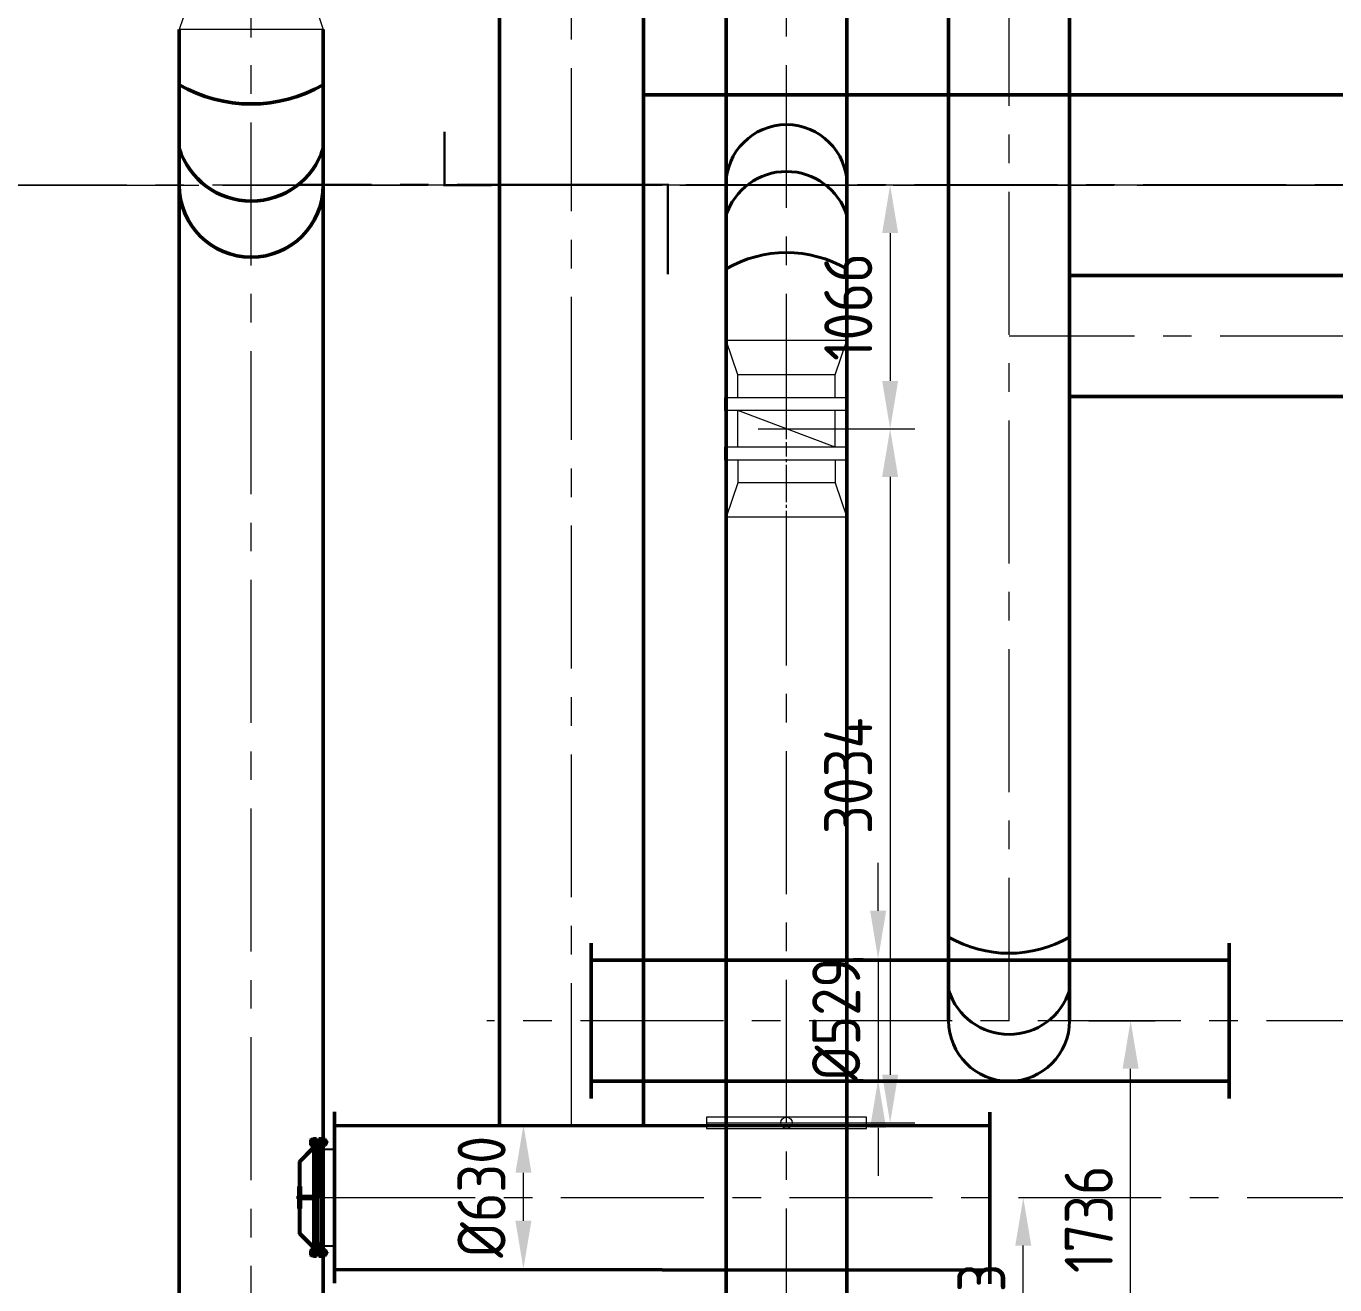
# Model space of a CAD drawing. Header units: millimetres. Extents: x 188205 to 604756, y -401673 to 15123.
# Drawn here: x 347840 to 353562, y -68161 to -62658 of the extents above; entities that cross this region are included whole.
import ezdxf

# ---------------------------------------------------------------- set-up
doc = ezdxf.new("R2010")
doc.units = ezdxf.units.MM
doc.header["$LTSCALE"] = 500
for name, pattern in [('CENTER', [2, 1.25, -0.25, 0.25, -0.25]), ('CONTINOUS', [0]), ('PHANTOM2', [1.25, 0.625, -0.125, 0.125, -0.125, 0.125, -0.125])]:
    doc.linetypes.add(name, pattern=pattern)
for name, color, linetype, lineweight in [('2D', 4, 'PHANTOM2', 20), ('air-smoke', 5, 'Continuous', 50), ('gas', 2, 'Continuous', 50), ('gas-smoke', 6, 'Continuous', 50), ('SHI', 7, 'Continuous', 40), ('WEN', 3, 'Continuous', 20), ('ZHONG', 1, 'CENTER', 20), ('中心线', 1, 'CENTER', 18)]:
    doc.layers.add(name, color=color, linetype=linetype, lineweight=lineweight)
doc.layers.add('air', color=7, linetype='Continuous', lineweight=50, true_color=0x77bec0)
doc.layers.add('HAN', color=9, linetype='Continuous')
doc.layers.add('X1', color=4, linetype='Continuous')
doc.styles.add('GB', font='gbenor.shx', dxfattribs={"bigfont": 'gbcbig.shx'})
doc.dimstyles.new('ISO-60', dxfattribs={"dimscale": 60, "dimtxt": 3.5, "dimasz": 3.5, "dimexe": 1.8, "dimexo": 1.25, "dimgap": 1.3, "dimtad": 1, "dimrnd": 1, "dimdsep": 46, "dimtxsty": 'GB', "dimcen": 0, "dimclrd": 3, "dimclre": 3, "dimclrt": 256, "dimadec": 0, "dimazin": 0, "dimtfac": 1, "dimtix": 1, "dimtmove": 0, "dimatfit": 3, "dimldrblk": 'DOTSMALL', "dimfxl": 0, "dimlwd": 20, "dimlwe": 20, "dimarcsym": 0})
pattern_1 = [(45, (-4402.3579, -2894.9538), (-0.71178518, 0.71178518), [])]
pattern_2 = [(45, (-4402.3579, -2812.4112), (-0.71178518, 0.71178518), [])]
pattern_3 = [(45, (204.382, -1206.0965), (-3.558926, 3.558926), [])]
pattern_4 = [(45, (204.3822, -1206.0965), (-0.7117852, 0.7117852), [])]

# ---------------------------------------------------------------- blocks, each defined once
blk = doc.blocks.new('防爆膜-DN400')
at = {"layer": 'WEN'}
h = blk.add_hatch(dxfattribs=at)
h.set_pattern_fill('ANSI31', color=256, scale=8.05293, style=0)
h.set_pattern_definition(pattern_1)
h.paths.add_polyline_path([(-75.7, -40.6), (-76.5, -40.6), (-76.5, -135), (-75.7, -135)])
h = blk.add_hatch(dxfattribs=at)
h.set_pattern_fill('ANSI31', color=256, scale=8.05293, style=0)
h.set_pattern_definition(pattern_1)
h.paths.add_polyline_path([(-75.7, -135), (-76.5, -135), (-76.5, -209), (-75.7, -209)])
at = {"layer": 'X1'}
h = blk.add_hatch(dxfattribs=at)
h.set_pattern_fill('ANSI31', color=256, scale=40.26465, style=0)
h.set_pattern_definition(pattern_3)
h.paths.add_polyline_path([(-55.6, 255.5), (-55.6, 256.5), (-55.6, 257.7), (-69.3, 257.7), (-69.3, 250.8), (-55.6, 250.8)])
h.paths.add_polyline_path([(-79, 257.7), (-92.7, 257.7), (-92.7, 250.8), (-79, 250.8)])
h.paths.add_polyline_path([(-79, 231.1), (-79, 232.3), (-92.7, 232.3), (-92.7, 226.7), (-92.7, 214.2), (-76.5, 214.2), (-76.5, 228.7)])
h.paths.add_polyline_path([(-55.6, 232.3), (-69.3, 232.3), (-69.3, 231.3, -0.198912), (-69.4, 231), (-71.7, 228.7), (-71.7, 214.2), (-55.6, 214.2)])
h = blk.add_hatch(dxfattribs=at)
h.set_pattern_fill('ANSI31', color=256, scale=8.05293, angle=90, style=0)
h.set_pattern_definition([(135, (204.3822, -1206.0965), (-0.7117852, -0.7117852), [])])
h.paths.add_polyline_path([(-75.7, 228.7), (-76.5, 228.7), (-76.5, 193.5), (-75.7, 193.5)])
h = blk.add_hatch(dxfattribs=at)
h.set_pattern_fill('ANSI31', color=256, scale=8.05293, angle=90, style=0)
h.set_pattern_definition([(135, (204.3822, -1200.7151), (-0.7117852, -0.7117852), [])])
h.paths.add_polyline_path([(-75.7, 193.4), (-76.5, 193.4), (-76.5, 193), (-76.5, 134.8), (-75.7, 134.8)])
at = {"layer": 'X1', "ltscale": 0.5}
h = blk.add_hatch(dxfattribs=at)
h.set_pattern_fill('ANSI37', color=256, scale=16.10586, style=0)
h.set_pattern_definition([(45, (204.3822, -1206.0965), (-1.4235704, 1.4235704), []), (135, (204.3822, -1206.0965), (-1.4235704, -1.4235704), [])])
h.paths.add_polyline_path([(-71.7, 228.7), (-75.7, 228.7), (-75.7, 214.2), (-71.7, 214.2)])
at = {"layer": 'X1'}
h = blk.add_hatch(dxfattribs=at)
h.set_pattern_fill('ANSI31', color=256, scale=8.05293, style=0)
h.set_pattern_definition([(315, (-4402.3579, 2894.9538), (-0.71178518, -0.71178518), [])])
h.paths.add_polyline_path([(-75.7, 40.6), (-76.5, 40.6), (-76.5, 135), (-75.7, 135)])
h = blk.add_hatch(dxfattribs=at)
h.set_pattern_fill('ANSI31', color=256, scale=24.15879, style=0)
h.set_pattern_definition([(45, (-2178.5933, -2894.9538), (-2.1353555, 2.1353555), [])])
h.paths.add_polyline_path([(-152.2, 44.9), (-157.1, 47.9), (-157.1, 20.8), (-152.2, 18.4)])
h.paths.add_polyline_path([(-147.4, 41.8), (-152.2, 44.9), (-152.2, 18.4), (-147.4, 16)])
h.paths.add_polyline_path([(-152.2, 18.4), (-157.1, 20.8), (-157.1, 6.4), (-152.2, 6.4)])
h.paths.add_polyline_path([(-147.4, 16), (-152.2, 18.4), (-152.2, 6.4), (-147.4, 6.4)])
h.paths.add_polyline_path([(-147.4, 48.3), (-152.2, 48.3), (-152.2, 44.9), (-147.4, 41.8)])
h.paths.add_polyline_path([(-152.2, 48.3), (-157.1, 48.3), (-157.1, 47.9), (-152.2, 44.9)])
h.paths.add_polyline_path([(-152.2, -6.4), (-157.1, -6.4), (-157.1, -48.3), (-152.2, -48.3)])
h.paths.add_polyline_path([(-147.4, -6.4), (-152.2, -6.4), (-152.2, -48.3), (-147.4, -48.3)])
h = blk.add_hatch(dxfattribs=at)
h.set_pattern_fill('ANSI31', color=256, scale=8.05293, style=0)
h.set_pattern_definition(pattern_4)
h.paths.add_polyline_path([(-75.7, 40.4), (-76.5, 40.4), (-76.5, 0), (-75.7, 0)])
h = blk.add_hatch(dxfattribs=at)
h.set_pattern_fill('ANSI31', color=256, scale=8.05293, style=0)
h.set_pattern_definition(pattern_4)
h.paths.add_polyline_path([(-75.7, 0), (-76.5, 0), (-76.5, -40.6), (-75.7, -40.6)])
at = {"layer": 'X1', "ltscale": 0.5}
h = blk.add_hatch(dxfattribs=at)
h.set_pattern_fill('ANSI31', color=256, scale=8.05293, style=0)
h.set_pattern_definition(pattern_2)
h.paths.add_polyline_path([(-75.7, -126.5), (-76.5, -126.5), (-76.5, -187.8), (-75.7, -187.8)])
h = blk.add_hatch(dxfattribs=at)
h.set_pattern_fill('ANSI31', color=256, scale=40.26465, style=0)
h.set_pattern_definition(pattern_3)
h.paths.add_polyline_path([(-92.7, -232.3), (-79, -232.3), (-79, -231.1), (-76.5, -228.7), (-76.5, -214.2), (-92.7, -214.2)])
h.paths.add_polyline_path([(-92.7, -250.8), (-92.7, -256.5), (-92.7, -257.7), (-79, -257.7), (-79, -250.8)])
at = {"layer": 'X1'}
h = blk.add_hatch(dxfattribs=at)
h.set_pattern_fill('ANSI31', color=256, scale=8.05293, style=0)
h.set_pattern_definition(pattern_2)
h.paths.add_polyline_path([(-75.7, -187.6), (-76.5, -187.6), (-76.5, -229.5), (-75.7, -229.5)])
at = {"layer": 'X1', "ltscale": 0.5}
h = blk.add_hatch(dxfattribs=at)
h.set_pattern_fill('ANSI31', color=256, scale=40.26465, style=0)
h.set_pattern_definition(pattern_3)
h.paths.add_polyline_path([(-71.7, -228.7), (-69.4, -231, -0.198912), (-69.3, -231.3), (-69.3, -232.3), (-55.6, -232.3), (-55.6, -226.7), (-55.6, -214.2), (-71.7, -214.2)])
h.paths.add_polyline_path([(-55.6, -257.7), (-55.6, -250.8), (-69.3, -250.8), (-69.3, -257.7)])
at = {"layer": '2D'}
for p, q in [((-61.2, 0), (-61.2, 214.2)), ((-61.2, 213), (0, 213)), ((-61.2, 209.8), (0, 209.8)), ((-61.2, 0), (-61.2, -214.2)), ((-61.2, -209.8), (0, -209.8)), ((-61.2, -213), (0, -213))]:
    blk.add_line(p, q, dxfattribs=at)
at = {"layer": 'HAN'}
for p, q in [((-91, 248.5), (-55.6, 248.5)), ((-91, 234.7), (-55.6, 234.7)), ((-38.1, 248.5), (-34.7, 248.5)), ((-38.1, 234.7), (-34.7, 234.7)), ((-91, -234.7), (-55.6, -234.7)), ((-91, -248.5), (-55.6, -248.5)), ((-38.1, -234.7), (-34.7, -234.7)), ((-38.1, -248.5), (-34.7, -248.5))]:
    blk.add_line(p, q, dxfattribs=at)
at = {"layer": 'HAN', "linetype": 'Continuous'}
for p, q in [((-160.5, 5.8), (-143.5, 5.8)), ((-97, 5.8), (-106.4, 5.8)), ((-81.9, 5.8), (-80.6, 5.8)), ((-160.5, -5.8), (-143.5, -5.8)), ((-97, -5.8), (-106.4, -5.8)), ((-81.9, -5.8), (-80.6, -5.8))]:
    blk.add_line(p, q, dxfattribs=at)
at = {"layer": 'SHI'}
for p, q in [((-105.1, 252), (-103.1, 255.5)), ((-105.1, 252), (-105.1, 231.1)), ((-105.1, 231.1), (-103.1, 227.6)), ((-103.1, 255.5), (-95.1, 255.5)), ((-103.1, 248.6), (-95.1, 248.6)), ((-103.1, 234.6), (-95.1, 234.6)), ((-95.1, 256.5), (-92.7, 256.5)), ((-95.1, 226.7), (-95.1, 256.5)), ((-95.1, 255.5), (-95.1, 227.6)), ((-92.7, 257.7), (-92.7, 9.9)), ((-79, 257.7), (-92.7, 257.7)), ((-79, 257.7), (-92.7, 257.7)), ((-92.7, 257.7), (-92.7, 198.7)), ((-92.7, 226.7), (-92.7, 256.5)), ((-92.7, 250.8), (-79, 250.8)), ((-92.7, 249.6), (-55.6, 249.6)), ((-92.7, 233.5), (-55.6, 233.5)), ((-92.7, 232.3), (-55.6, 232.3)), ((-91, 249.6), (-91, 233.5)), ((-79, 249.6), (-79, 257.7)), ((-79, 231.1), (-79, 233.5)), ((-79, 231.1), (-76.5, 228.7)), ((-79, 231.1), (-76.5, 228.7)), ((-69.4, 231), (-71.7, 228.7)), ((-69.3, 249.6), (-69.3, 257.7)), ((-69.3, 257.7), (-55.6, 257.7)), ((-69.3, 250.8), (-55.6, 250.8)), ((-69.3, 231.3), (-69.3, 233.5)), ((-55.6, 257.7), (-55.6, 0)), ((-55.6, 256.5), (-53.2, 256.5)), ((-55.6, 226.7), (-55.6, 256.5)), ((-55.6, 255.5), (-55.6, 227.6)), ((-53.2, 226.7), (-53.2, 256.5)), ((-53.2, 252), (-51.2, 255.5)), ((-53.2, 252), (-53.2, 231.1)), ((-53.2, 231.1), (-51.2, 227.6)), ((-51.2, 255.5), (-40.1, 255.5)), ((-51.2, 248.6), (-40.1, 248.6)), ((-51.2, 234.6), (-40.1, 234.6)), ((-38.1, 252), (-40.1, 255.5)), ((-38.1, 231.1), (-40.1, 227.6)), ((-38.1, 252), (-38.1, 231.1)), ((-38.1, 249.6), (-35.8, 249.6)), ((-38.1, 233.5), (-35.8, 233.5)), ((-34.7, 248.5), (-35.8, 249.6)), ((-35.8, 249.6), (-35.8, 233.5)), ((-35.8, 233.5), (-34.7, 234.7)), ((-34.7, 248.5), (-34.7, 234.7)), ((-97.5, 216.2), (-154.7, 158.2)), ((-92.7, 214.2), (-149.8, 156.2)), ((-103.1, 227.6), (-95.1, 227.6)), ((-97.5, 227.6), (-97.5, 216.2)), ((-97.5, 216.2), (-92.7, 214.2)), ((-95.1, 226.7), (-92.7, 226.7)), ((-80.6, 214.2), (-80.6, 0)), ((-77.4, 214.2), (-77.4, 0)), ((-77.4, 187.7), (-77.4, 208.6)), ((-76.5, 228.7), (-76.5, 0)), ((-76.5, 228.7), (-76.5, 187.6)), ((-76.5, 228.7), (-76.5, 187.6)), ((-76.5, 208.6), (-76.5, 0)), ((-75.7, 228.7), (-75.7, 0)), ((-74.9, 194.5), (-70.9, 198.5)), ((-74.9, 194.5), (-74.9, 0)), ((-71.7, 228.7), (-71.7, 197.7)), ((-71.7, 214.2), (-55.6, 214.2)), ((-71.7, 193.1), (-67.7, 197.2)), ((-71.7, 193.1), (-71.7, 0)), ((-70.9, 214.2), (-70.9, 198.5)), ((-67.7, 214.2), (-67.7, 197.2)), ((-55.6, 226.7), (-53.2, 226.7)), ((-51.2, 227.6), (-40.1, 227.6)), ((-154.7, 48.3), (-154.7, 158.2)), ((-154.7, 158.2), (-149.8, 156.2)), ((-149.8, 48.3), (-149.8, 156.2)), ((-160.5, 5.8), (-159.8, 6.4)), ((-160.5, -5.8), (-160.5, 5.8)), ((-159.8, 6.4), (-97, 6.4)), ((-159.8, 6.4), (-159.8, -6.4)), ((-157.1, 6.4), (-157.1, 48.3)), ((-157.1, 48.3), (-147.4, 48.3)), ((-147.4, 6.4), (-147.4, 48.3)), ((-143.5, 6.4), (-143.5, -6.4)), ((-106.4, 6.4), (-106.4, -6.4)), ((-97, -9.9), (-97, 9.9)), ((-90.5, 9.9), (-97, 9.9)), ((-90.5, 6.1), (-97, 6.1)), ((-89.4, 8), (-90.5, 9.9)), ((-89.4, -9.9), (-89.4, 9.9)), ((-82.9, 9.9), (-89.4, 9.9)), ((-89.4, -8), (-89.4, 8)), ((-82.9, 6.1), (-89.4, 6.1)), ((-81.9, 8), (-82.9, 9.9)), ((-81.9, -8), (-81.9, 8)), ((-81.9, 6.4), (-81.2, 6.4)), ((-81.2, 6.4), (-81.2, -6.4)), ((-80.6, 5.8), (-81.2, 6.4)), ((-80.6, -5.8), (-80.6, 5.8)), ((-159.8, -6.4), (-160.5, -5.8)), ((-159.8, -6.4), (-97, -6.4)), ((-157.1, -6.4), (-157.1, -48.3)), ((-157.1, -48.3), (-147.4, -48.3)), ((-154.7, -48.3), (-154.7, -158.2)), ((-149.8, -48.3), (-149.8, -156.2)), ((-147.4, -6.4), (-147.4, -48.3)), ((-90.5, -6.1), (-97, -6.1)), ((-90.5, -9.9), (-97, -9.9)), ((-92.7, -257.7), (-92.7, -9.9)), ((-89.4, -8), (-90.5, -9.9)), ((-82.9, -6.1), (-89.4, -6.1)), ((-82.9, -9.9), (-89.4, -9.9)), ((-81.9, -8), (-82.9, -9.9)), ((-81.9, -6.4), (-81.2, -6.4)), ((-81.2, -6.4), (-80.6, -5.8)), ((-80.6, -214.2), (-80.6, 0)), ((-77.4, -214.2), (-77.4, 0)), ((-76.5, -208.6), (-76.5, 0)), ((-76.5, -228.7), (-76.5, 0)), ((-75.7, -228.7), (-75.7, 0)), ((-74.9, -194.5), (-74.9, 0)), ((-71.7, -193.1), (-71.7, 0)), ((-55.6, -257.7), (-55.6, 0)), ((-154.7, -158.2), (-149.8, -156.2)), ((-97.5, -216.2), (-154.7, -158.2)), ((-92.7, -214.2), (-149.8, -156.2)), ((-105.1, -231.1), (-103.1, -227.6)), ((-103.1, -227.6), (-95.1, -227.6)), ((-97.5, -216.2), (-92.7, -214.2)), ((-97.5, -227.6), (-97.5, -216.2)), ((-95.1, -226.7), (-92.7, -226.7)), ((-95.1, -226.7), (-95.1, -256.5)), ((-95.1, -255.5), (-95.1, -227.6)), ((-92.7, -257.7), (-92.7, -192)), ((-92.7, -226.7), (-92.7, -256.5)), ((-79, -231.1), (-76.5, -228.7)), ((-79, -231.1), (-76.5, -228.7)), ((-74.9, -194.5), (-70.9, -198.5)), ((-71.7, -193.1), (-67.7, -197.2)), ((-71.7, -228.7), (-71.7, -197.7)), ((-71.7, -214.2), (-55.6, -214.2)), ((-69.4, -231), (-71.7, -228.7)), ((-70.9, -214.2), (-70.9, -198.5)), ((-67.7, -214.2), (-67.7, -197.2)), ((-55.6, -226.7), (-53.2, -226.7)), ((-55.6, -226.7), (-55.6, -256.5)), ((-55.6, -255.5), (-55.6, -227.6)), ((-53.2, -226.7), (-53.2, -256.5)), ((-53.2, -231.1), (-51.2, -227.6)), ((-51.2, -227.6), (-40.1, -227.6)), ((-38.1, -231.1), (-40.1, -227.6)), ((-105.1, -252), (-105.1, -231.1)), ((-105.1, -252), (-103.1, -255.5)), ((-103.1, -234.6), (-95.1, -234.6)), ((-103.1, -248.6), (-95.1, -248.6)), ((-103.1, -255.5), (-95.1, -255.5)), ((-95.1, -256.5), (-92.7, -256.5)), ((-92.7, -232.3), (-55.6, -232.3)), ((-92.7, -233.5), (-55.6, -233.5)), ((-92.7, -249.6), (-55.6, -249.6)), ((-92.7, -250.8), (-79, -250.8)), ((-79, -257.7), (-92.7, -257.7)), ((-79, -257.7), (-92.7, -257.7)), ((-91, -249.6), (-91, -233.5)), ((-79, -231.1), (-79, -233.5)), ((-79, -249.6), (-79, -257.7)), ((-69.3, -231.3), (-69.3, -233.5)), ((-69.3, -249.6), (-69.3, -257.7)), ((-69.3, -250.8), (-55.6, -250.8)), ((-69.3, -257.7), (-55.6, -257.7)), ((-55.6, -256.5), (-53.2, -256.5)), ((-53.2, -252), (-53.2, -231.1)), ((-53.2, -252), (-51.2, -255.5)), ((-51.2, -234.6), (-40.1, -234.6)), ((-51.2, -248.6), (-40.1, -248.6)), ((-51.2, -255.5), (-40.1, -255.5)), ((-38.1, -252), (-40.1, -255.5)), ((-38.1, -252), (-38.1, -231.1)), ((-38.1, -233.5), (-35.8, -233.5)), ((-38.1, -249.6), (-35.8, -249.6)), ((-35.8, -233.5), (-34.7, -234.7)), ((-35.8, -249.6), (-35.8, -233.5)), ((-34.7, -248.5), (-35.8, -249.6)), ((-34.7, -248.5), (-34.7, -234.7))]:
    blk.add_line(p, q, dxfattribs=at)
at = {"layer": 'SHI', "ltscale": 0.5}
for p, q in [((-92.7, 214.2), (-76.5, 214.2)), ((-76.5, 228.7), (-71.7, 228.7)), ((-76.5, 214.6), (-76.5, 214.6)), ((-75.7, 214.2), (-71.7, 214.2)), ((-92.7, -214.2), (-76.5, -214.2)), ((-76.5, -228.7), (-71.7, -228.7)), ((-75.7, -214.2), (-71.7, -214.2))]:
    blk.add_line(p, q, dxfattribs=at)
at = {"layer": 'SHI'}
for centre, radius, start, end in [((-99.6, 252.9), 5.6, 188.9393, 231.0607), ((-92, 241.6), 13.1, 147.7958, 212.2042), ((-99.6, 230.3), 5.6, 128.9393, 171.0607), ((-69.7, 231.3), 0.403, 315, 0), ((-47.7, 252.9), 5.6, 188.9393, 231.0607), ((-40.1, 241.6), 13.1, 147.7958, 212.2042), ((-47.7, 230.3), 5.6, 128.9393, 171.0607), ((-43.7, 252.9), 5.6, 308.9393, 351.0607), ((-51.2, 241.6), 13.1, 327.7958, 32.2042), ((-43.7, 230.3), 5.6, 8.9393, 51.0607), ((-92.8, 8.7), 3.39, 311.5501, 348.4499), ((-107.5, 0), 18.1, 340.1469, 19.8531), ((-85.2, 8.7), 3.39, 311.5501, 348.4499), ((-99.9, 0), 18.1, 340.1469, 19.8531), ((-92.8, -8.7), 3.39, 11.5501, 48.4499), ((-85.2, -8.7), 3.39, 11.5501, 48.4499), ((-99.6, -230.3), 5.6, 188.9393, 231.0607), ((-92, -241.6), 13.1, 147.7958, 212.2042), ((-99.6, -252.9), 5.6, 128.9393, 171.0607), ((-69.7, -231.3), 0.403, 0, 45), ((-47.7, -230.3), 5.6, 188.9393, 231.0607), ((-40.1, -241.6), 13.1, 147.7958, 212.2042), ((-47.7, -252.9), 5.6, 128.9393, 171.0607), ((-43.7, -230.3), 5.6, 308.9393, 351.0607), ((-51.2, -241.6), 13.1, 327.7958, 32.2042), ((-43.7, -252.9), 5.6, 8.9393, 51.0607)]:
    blk.add_arc(centre, radius, start, end, dxfattribs=at)
at = {"layer": 'WEN', "ltscale": 0.5}
for points in [[(-83.2, 214.2), (-80.6, 210.9), (-80.6, 214.2)], [(-67.7, 209.8), (-64.4, 214.2), (-67.7, 214.2)], [(-83.2, -214.2), (-80.6, -210.9), (-80.6, -214.2)], [(-67.7, -209.8), (-64.4, -214.2), (-67.7, -214.2)], [(-67.7, -209.8), (-64.4, -214.2), (-67.7, -214.2)]]:
    blk.add_solid(points, dxfattribs=at)
at = {"layer": 'ZHONG'}
for p, q in [((-27.3, 241.6), (-108.7, 241.6)), ((-95.1, 215.2), (-152.2, 157.2)), ((-95.1, 225.2), (-95.1, 215.2)), ((-152.2, 0), (-152.2, 157.2)), ((-164.8, 0), (0, 0)), ((-152.2, 0), (-152.2, -157.2)), ((-95.1, -215.2), (-152.2, -157.2)), ((-95.1, -225.2), (-95.1, -215.2)), ((-27.3, -241.6), (-108.7, -241.6))]:
    blk.add_line(p, q, dxfattribs=at)
blk = doc.blocks.new('gss-waste-master-1')
at = {"layer": 'gas-smoke'}
for p, q in [((750.5, 3106), (750.5, 11334)), ((1380.5, 3106), (1380.5, 11334)), ((6383.5, 7615), (1380.5, 7615)), ((30, 2418.1), (30, 3168.1)), ((2895, 2416), (2895, 3166)), ((30, 3108.1), (2895, 3106)), ((30, 2478.1), (2895, 2476))]:
    blk.add_line(p, q, dxfattribs=at)
at = {"layer": 'ZHONG'}
for p, q in [((1065.5, 3106), (1065.5, 11334)), ((20191.3, 7220), (-126.5, 7222.1)), ((19.8, 2793.1), (16683.1, 2791))]:
    blk.add_line(p, q, dxfattribs=at)
blk.add_blockref('防爆膜-DN400', (30, 2793.1))
blk = doc.blocks.new('air-waste-master-1')
at = {"layer": 'air-smoke'}
for p, q in [((1703.5, 3566), (1703.5, 10874)), ((2232.5, 3566), (2232.5, 10874)), ((7597, 6824.5), (2232.5, 6824.5)), ((7597, 6295.5), (2232.5, 6295.5)), ((140, 3226), (140, 3906)), ((2930, 3226), (2930, 3906)), ((140, 3830.5), (2930, 3830.5)), ((140, 3301.5), (2930, 3301.5))]:
    blk.add_line(p, q, dxfattribs=at)
at = {"layer": 'SHI'}
for centre, radius, start, end in [((1968, 4390.2), 529, 240, 300), ((1968, 3783.8), 277.5, 197.588, 342.412), ((1968, 3566), 264.5, 180, 0)]:
    blk.add_arc(centre, radius, start, end, dxfattribs=at)
at = {"layer": 'ZHONG'}
for p, q in [((1968, 3566), (1968, 10874)), ((18967.8, 7220), (-151.4, 7220)), ((43516, 6560), (1968, 6560)), ((16718.4, 3566), (-316.5, 3566))]:
    blk.add_line(p, q, dxfattribs=at)
blk = doc.blocks.new('jt-dn500-a')
at = {"linetype": 'CONTINOUS'}
for p, q in [((-386, -315), (-386, 315)), ((-136, -320.5), (-136, 320.5)), ((-80, -320.5), (-80, 320.5)), ((80, -320.5), (80, 320.5)), ((136, -320.5), (136, 320.5)), ((386, -315), (386, 315)), ((-136, 264.5), (-236, 264.5)), ((-236, -264.5), (-236, 264.5)), ((136, 264.5), (236, 264.5)), ((236, -264.5), (236, 264.5)), ((-136, -264.5), (-236, -264.5)), ((136, -264.5), (236, -264.5))]:
    blk.add_line(p, q, dxfattribs=at)
for p, q in [((-236, 264.5), (-386, 315)), ((-136, 320.5), (-80, 320.5)), ((80, 320.5), (136, 320.5)), ((236, 264.5), (386, 315)), ((-80, 264.5), (80, 264.5)), ((-80, -264.5), (80, 264.5)), ((-236, -264.5), (-386, -315)), ((-80, -264.5), (80, -264.5)), ((236, -264.5), (386, -315)), ((-136, -320.5), (-80, -320.5)), ((80, -320.5), (136, -320.5))]:
    blk.add_line(p, q)
at = {"layer": '中心线', "ltscale": 0.1}
blk.add_line((-420.1, 0), (412, 0), dxfattribs=at)
blk = doc.blocks.new('gas-master-1')
at = {"layer": 'gas'}
for p, q in [((-650, -6351), (-650, 680)), ((-20, -6351), (-20, 680))]:
    blk.add_line(p, q, dxfattribs=at)
for centre, radius, start, end in [((-335, 984.8), 630, 240, 300), ((-335, 260.6), 330.4, 197.588, 342.412), ((-335, 0), 315, 180, 0)]:
    blk.add_arc(centre, radius, start, end, dxfattribs=at)
at = {"layer": 'ZHONG'}
for p, q in [((-335, -6351), (-335, 9100)), ((-1210.7, 0), (28755.5, 0))]:
    blk.add_line(p, q, dxfattribs=at)
at = {"rotation": 90}
blk.add_blockref('jt-dn500-a', (-335, 1066), dxfattribs=at)
blk = doc.blocks.new('jt-dn400-a')
at = {"linetype": 'CONTINOUS'}
for p, q in [((-386, -264.5), (-386, 264.5)), ((-136, -270), (-136, 270)), ((-80, -270), (-80, 270)), ((80, -270), (80, 270)), ((136, -270), (136, 270)), ((386, -264.5), (386, 264.5)), ((-136, 213), (-236, 213)), ((-236, -213), (-236, 213)), ((136, 213), (236, 213)), ((236, -213), (236, 213)), ((-136, -213), (-236, -213)), ((136, -213), (236, -213))]:
    blk.add_line(p, q, dxfattribs=at)
for p, q in [((-236, 213), (-386, 264.5)), ((-136, 270), (-80, 270)), ((80, 270), (136, 270)), ((236, 213), (386, 264.5)), ((-80, 213), (80, 213)), ((-80, -213), (80, 213)), ((-236, -213), (-386, -264.5)), ((-80, -213), (80, -213)), ((236, -213), (386, -264.5)), ((-136, -270), (-80, -270)), ((80, -270), (136, -270))]:
    blk.add_line(p, q)
at = {"layer": '中心线', "ltscale": 0.1}
blk.add_line((-420.1, 0), (412, 0), dxfattribs=at)
blk = doc.blocks.new('air-master-1')
blk.add_lwpolyline([(-31280.5, 4975), (-30580.5, 4975), (-30580.5, 5025), (-31280.5, 5025)], close=True)
blk.add_circle((-30930.5, 5000), 25)
at = {"layer": 'air'}
for p, q in [((-31195, -264.5), (-31195, 15961.5)), ((-30666, 264.5), (-30666, 15961.5))]:
    blk.add_line(p, q, dxfattribs=at)
at = {"layer": 'SHI'}
for centre, radius, start, end in [((-30930.5, 9100), 264.5, 0, 180), ((-30930.5, 8882.2), 277.5, 17.588, 162.412), ((-30930.5, 8275.8), 529, 60, 120)]:
    blk.add_arc(centre, radius, start, end, dxfattribs=at)
at = {"layer": 'ZHONG'}
for p, q in [((-30930.5, 0), (-30930.5, 16226)), ((-17218, 9100), (-33124.7, 9100)), ((-16307.1, 9100), (-33124.7, 9100)), ((-31280.5, 5000), (-30580.5, 5000))]:
    blk.add_line(p, q, dxfattribs=at)
at = {"rotation": 90}
blk.add_blockref('jt-dn400-a', (-30930.5, 8034), dxfattribs=at)
blk = doc.blocks.new('*D71')
at = {"layer": 'Defpoints', "color": 0}
for p in [(351555.7, -63352.7), (350965.7, -64418.7), (351617.9, -64418.7)]:
    blk.add_point(p, dxfattribs=at)
at = {"layer": 'WEN', "color": 3, "lineweight": 20}
for p, q in [((351630.7, -63352.7), (351725.9, -63352.7)), ((351617.9, -63562.7), (351617.9, -64208.7)), ((351040.7, -64418.7), (351725.9, -64418.7))]:
    blk.add_line(p, q, dxfattribs=at)
at = {"layer": 'WEN', "color": 3}
for points in [[(351582.9, -63562.7), (351652.9, -63562.7), (351617.9, -63352.7)], [(351582.9, -64208.7), (351652.9, -64208.7), (351617.9, -64418.7)]]:
    blk.add_solid(points, dxfattribs=at)
at = {"layer": 'WEN', "insert": (351434.9, -63885.7), "char_height": 210, "attachment_point": 5, "rotation": 90, "style": 'GB'}
blk.add_mtext('1066', dxfattribs=at)
blk = doc.blocks.new('_DotSmall')
at = {"color": 0, "linetype": 'ByBlock', "const_width": 0.5}
blk.add_lwpolyline([(-0.0625, 0, 1), (0.0625, 0, 1)], format="xyb", close=True, dxfattribs=at)
blk = doc.blocks.new('*D72')
at = {"layer": 'Defpoints', "color": 0}
for p in [(350965.7, -64418.7), (351315.7, -67452.7), (351617.9, -67452.7)]:
    blk.add_point(p, dxfattribs=at)
at = {"layer": 'WEN', "color": 3, "lineweight": 20}
for p, q in [((351040.7, -64418.7), (351725.9, -64418.7)), ((351617.9, -64628.7), (351617.9, -67242.7)), ((351390.7, -67452.7), (351725.9, -67452.7))]:
    blk.add_line(p, q, dxfattribs=at)
at = {"layer": 'WEN', "color": 3}
for points in [[(351582.9, -64628.7), (351652.9, -64628.7), (351617.9, -64418.7)], [(351582.9, -67242.7), (351652.9, -67242.7), (351617.9, -67452.7)]]:
    blk.add_solid(points, dxfattribs=at)
at = {"layer": 'WEN', "insert": (351434.9, -65935.7), "char_height": 210, "attachment_point": 5, "rotation": 90, "style": 'GB'}
blk.add_mtext('3034', dxfattribs=at)
blk = doc.blocks.new('*D82')
at = {"layer": 'Defpoints', "color": 0}
for p in [(352144.6, -67780), (352200.1, -67780), (352144.5, -68742.7)]:
    blk.add_point(p, dxfattribs=at)
at = {"layer": 'WEN', "color": 3, "lineweight": 20}
for p, q in [((352219.6, -67780), (352308.1, -67780)), ((352200.1, -68532.7), (352200.1, -67990)), ((352219.5, -68742.7), (352308.1, -68742.7))]:
    blk.add_line(p, q, dxfattribs=at)
at = {"layer": 'WEN', "color": 3}
for points in [[(352165.1, -67990), (352235.1, -67990), (352200.1, -67780)], [(352165.1, -68532.7), (352235.1, -68532.7), (352200.1, -68742.7)]]:
    blk.add_solid(points, dxfattribs=at)
at = {"layer": 'WEN', "insert": (352017.1, -68261.3), "char_height": 210, "attachment_point": 5, "rotation": 90, "style": 'GB'}
blk.add_mtext('963', dxfattribs=at)
blk = doc.blocks.new('*D83')
at = {"layer": 'Defpoints', "color": 0}
for p in [(352411.4, -67006.7), (352669.4, -67006.7), (352308.1, -68742.7)]:
    blk.add_point(p, dxfattribs=at)
at = {"layer": 'WEN', "color": 3, "lineweight": 20}
for p, q in [((352486.4, -67006.7), (352777.4, -67006.7)), ((352669.4, -68532.7), (352669.4, -67216.7)), ((352383.1, -68742.7), (352777.4, -68742.7))]:
    blk.add_line(p, q, dxfattribs=at)
at = {"layer": 'WEN', "color": 3}
for points in [[(352634.4, -67216.7), (352704.4, -67216.7), (352669.4, -67006.7)], [(352634.4, -68532.7), (352704.4, -68532.7), (352669.4, -68742.7)]]:
    blk.add_solid(points, dxfattribs=at)
at = {"layer": 'WEN', "insert": (352486.4, -67874.7), "char_height": 210, "attachment_point": 5, "rotation": 90, "style": 'GB'}
blk.add_mtext('1736', dxfattribs=at)
blk = doc.blocks.new('*D378')
at = {"layer": 'Defpoints', "color": 0}
for p in [(350006.7, -67461.4), (350014.6, -67461.4), (350006.9, -68091.4)]:
    blk.add_point(p, dxfattribs=at)
at = {"layer": 'WEN', "color": 3, "lineweight": 20}
for p, q in [((350081.7, -67461.4), (350122.6, -67461.4)), ((350014.5, -67881.4), (350014.6, -67671.4)), ((350081.9, -68091.4), (350122.4, -68091.4))]:
    blk.add_line(p, q, dxfattribs=at)
at = {"layer": 'WEN', "color": 3}
for points in [[(349979.6, -67671.4), (350049.6, -67671.4), (350014.6, -67461.4)], [(349979.5, -67881.4), (350049.5, -67881.4), (350014.4, -68091.4)]]:
    blk.add_solid(points, dxfattribs=at)
at = {"layer": 'WEN', "insert": (349831.5, -67776.3), "char_height": 210, "attachment_point": 5, "rotation": 89.9786, "style": 'GB'}
blk.add_mtext('%%c630', dxfattribs=at)
blk = doc.blocks.new('*D379')
at = {"layer": 'Defpoints', "color": 0}
for p in [(351574.7, -66736), (351565.1, -67265), (351574.5, -67265)]:
    blk.add_point(p, dxfattribs=at)
at = {"layer": 'WEN', "color": 3, "lineweight": 20}
for p, q in [((351565.4, -66526), (351565.5, -66316)), ((351499.7, -66736), (351457.3, -66735.9)), ((351565.3, -66736), (351565.1, -67265)), ((351499.5, -67265), (351457.1, -67264.9)), ((351565.1, -67475), (351565, -67685))]:
    blk.add_line(p, q, dxfattribs=at)
at = {"layer": 'WEN', "color": 3}
for points in [[(351530.4, -66526), (351600.4, -66526), (351565.3, -66736)], [(351530.1, -67475), (351600.1, -67475), (351565.1, -67265)]]:
    blk.add_solid(points, dxfattribs=at)
at = {"layer": 'WEN', "insert": (351382.2, -67000.4), "char_height": 210, "attachment_point": 5, "rotation": 89.9786, "style": 'GB'}
blk.add_mtext('%%c529', dxfattribs=at)

msp = doc.modelspace()

# ---------------------------------------------------------------- linework, layer by layer
at = {"layer": 'WEN', "const_width": 10}
msp.add_lwpolyline([(349668.894, -63119.187), (349668.894, -63352.699), (350646.244, -63350.788), (350646.244, -63743.282)], dxfattribs=at)
at = {"layer": 'ZHONG'}
for p, q in [((342720.805, -63352.699), (397769.896, -63352.699)), ((368280.013, -63352.699), (345020.805, -63352.699))]:
    msp.add_line(p, q, dxfattribs=at)

# ---------------------------------------------------------------- block references
at = {"layer": 'WEN'}
for name, p in [('gas-master-1', (349159.217, -63352.699)), ('air-master-1', (382095.213, -72452.699)), ('gss-waste-master-1', (349158.726, -70572.699)), ('air-waste-master-1', (350170.219, -70572.699))]:
    msp.add_blockref(name, p, dxfattribs=at)

# ---------------------------------------------------------------- dimensions: what is measured, and where the dimension line sits
for base, p1, p2, picture, middle in [((351617.889, -64418.699), (351555.736, -63352.699), (350965.719, -64418.699), '*D71', (351434.889, -63885.699)), ((352669.415, -67006.699), (352308.107, -68742.699), (352411.449, -67006.699), '*D83', (352486.415, -67874.699)), ((352200.1072, -67779.9845), (352144.4974, -68742.6986), (352144.6146, -67779.9845), '*D82', (352017.1072, -68261.3415))]:
    dim = msp.add_linear_dim(base=base, p1=p1, p2=p2, angle=90, dimstyle='ISO-60', dxfattribs=at)
    dim.commit()
    dim.dimension.update_dxf_attribs({"geometry": picture, "text_midpoint": middle})
for base, p1, p2, angle, override, picture, middle in [((351617.889, -67452.699), (350965.719, -64418.699), (351315.719, -67452.699), 90, {"dimtmove": 1}, '*D72', (351434.889, -65935.699)), ((351565.142, -67264.986), (351574.694, -66735.989), (351574.497, -67264.989), 269.978567, {"dimpost": '%%c<>'}, '*D379', (351382.241, -67000.417)), ((350014.633, -67461.381), (350006.896, -68091.377), (350006.675, -67461.378), 269.978567, {"dimpost": '%%c<>'}, '*D378', (349831.515, -67776.312))]:
    dim = msp.add_linear_dim(base=base, p1=p1, p2=p2, angle=angle, dimstyle='ISO-60', override=override, dxfattribs=at)
    dim.commit()
    dim.dimension.update_dxf_attribs({"geometry": picture, "text_midpoint": middle})

doc.saveas('drawing.dxf')
